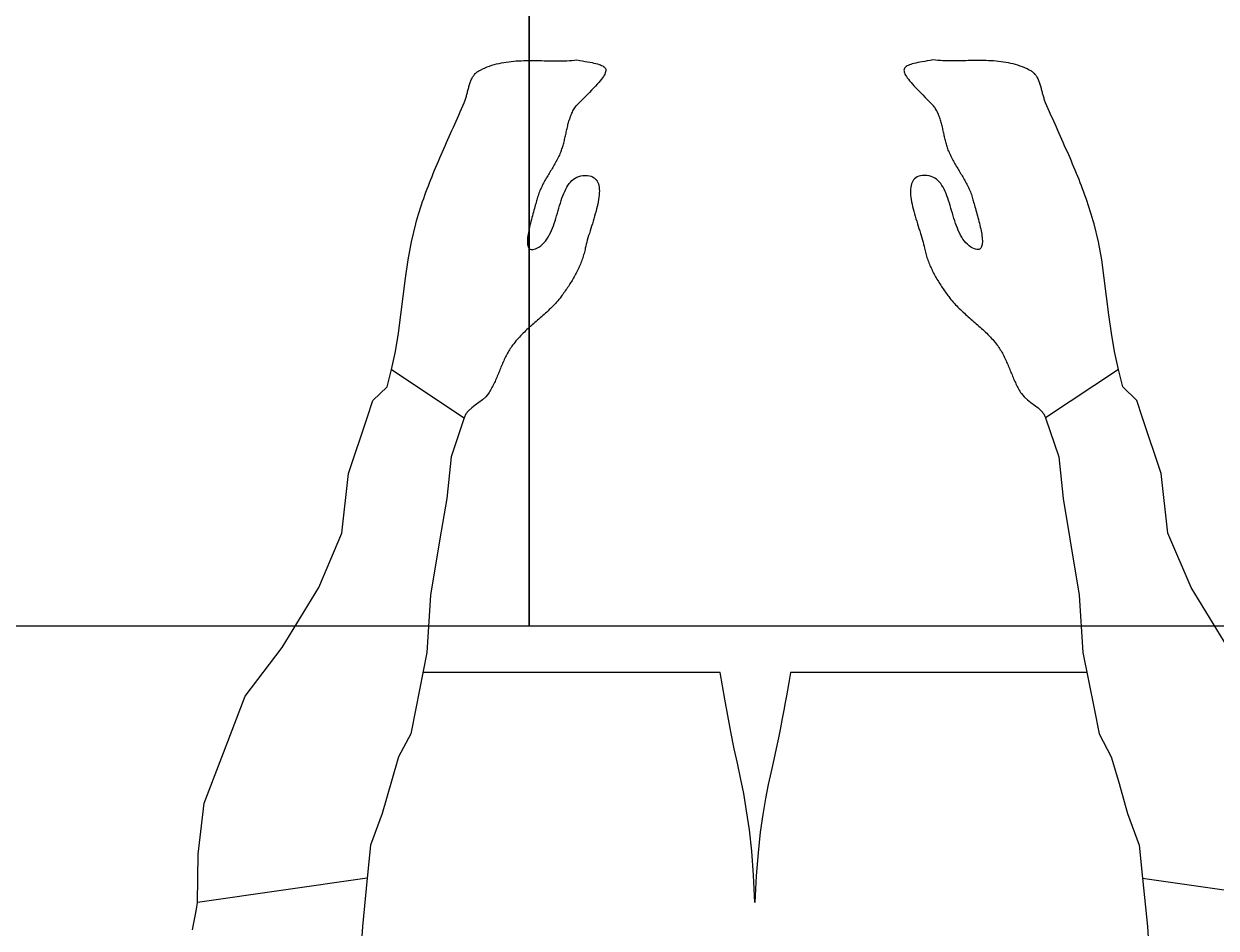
# Model space of a CAD drawing. Header units: millimetres. Extents: x -155 to 94595, y -3153 to 63413.
# Drawn here: x 92347 to 92861, y 43897 to 44287 of the extents above; entities that cross this region are included whole.
import ezdxf

# ---------------------------------------------------------------- set-up
doc = ezdxf.new("R2010")
doc.units = ezdxf.units.MM
doc.linetypes.add('TRATTEGGIATA2', pattern=[0.375, 0.25, -0.125])
doc.layers.add('5', color=1, linetype='TRATTEGGIATA2')
doc.layers.add('int', color=185, linetype='Continuous')

msp = doc.modelspace()

# ---------------------------------------------------------------- linework, layer by layer
at = {"layer": '5'}
for points in [[(92564.86, 44026.989), (91964.86, 44026.989), (91964.86, 44926.989), (92564.86, 44926.989)], [(93164.86, 44026.989), (92564.86, 44026.989), (92564.86, 44926.989), (93164.86, 44926.989)]]:
    msp.add_lwpolyline(points, close=True, dxfattribs=at)
at = {"layer": 'int'}
for p, q in [((92545.789, 44267.741), (92546.775, 44268.151)), ((92546.775, 44268.151), (92547.77, 44268.524)), ((92547.77, 44268.524), (92548.775, 44268.864)), ((92548.775, 44268.864), (92549.788, 44269.17)), ((92549.788, 44269.17), (92550.81, 44269.446)), ((92550.81, 44269.446), (92551.84, 44269.692)), ((92551.84, 44269.692), (92552.877, 44269.91)), ((92552.877, 44269.91), (92553.921, 44270.102)), ((92553.921, 44270.102), (92554.972, 44270.269)), ((92554.972, 44270.269), (92556.03, 44270.413)), ((92556.03, 44270.413), (92557.093, 44270.535)), ((92557.093, 44270.535), (92558.162, 44270.636)), ((92558.162, 44270.636), (92559.235, 44270.719)), ((92559.235, 44270.719), (92560.314, 44270.785)), ((92560.314, 44270.785), (92561.396, 44270.835)), ((92561.396, 44270.835), (92562.482, 44270.872)), ((92562.482, 44270.872), (92563.572, 44270.896)), ((92563.572, 44270.896), (92564.665, 44270.909)), ((92564.665, 44270.909), (92565.76, 44270.913)), ((92565.76, 44270.913), (92566.857, 44270.909)), ((92566.857, 44270.909), (92567.956, 44270.898)), ((92567.956, 44270.898), (92569.056, 44270.883)), ((92569.056, 44270.883), (92570.157, 44270.865)), ((92570.157, 44270.865), (92571.258, 44270.846)), ((92571.258, 44270.846), (92572.359, 44270.826)), ((92572.359, 44270.826), (92573.46, 44270.808)), ((92573.46, 44270.808), (92574.56, 44270.793)), ((92574.56, 44270.793), (92575.659, 44270.783)), ((92575.659, 44270.783), (92576.756, 44270.779)), ((92576.756, 44270.779), (92577.851, 44270.783)), ((92577.851, 44270.783), (92578.944, 44270.796)), ((92578.944, 44270.796), (92580.033, 44270.82)), ((92580.033, 44270.82), (92581.12, 44270.856)), ((92581.12, 44270.856), (92582.202, 44270.906)), ((92582.202, 44270.906), (92583.281, 44270.972)), ((92583.281, 44270.972), (92584.354, 44271.055)), ((92584.354, 44271.055), (92585.423, 44271.157)), ((92585.423, 44271.157), (92586.674, 44270.948)), ((92586.674, 44270.948), (92587.858, 44270.748)), ((92587.858, 44270.748), (92588.977, 44270.556)), ((92588.977, 44270.556), (92590.03, 44270.368)), ((92590.03, 44270.368), (92591.017, 44270.183)), ((92591.017, 44270.183), (92591.938, 44269.999)), ((92591.938, 44269.999), (92592.793, 44269.814)), ((92592.793, 44269.814), (92593.582, 44269.626)), ((92593.582, 44269.626), (92594.305, 44269.433)), ((92594.305, 44269.433), (92594.962, 44269.233)), ((92594.962, 44269.233), (92595.553, 44269.025)), ((92595.553, 44269.025), (92596.077, 44268.805)), ((92596.077, 44268.805), (92596.536, 44268.572)), ((92596.536, 44268.572), (92596.928, 44268.323)), ((92596.928, 44268.323), (92597.254, 44268.058)), ((92597.254, 44268.058), (92597.514, 44267.774)), ((92727.142, 44268.058), (92726.882, 44267.774)), ((92727.468, 44268.323), (92727.142, 44268.058)), ((92727.86, 44268.572), (92727.468, 44268.323)), ((92728.319, 44268.805), (92727.86, 44268.572)), ((92728.843, 44269.025), (92728.319, 44268.805)), ((92729.434, 44269.233), (92728.843, 44269.025)), ((92730.091, 44269.433), (92729.434, 44269.233)), ((92730.814, 44269.626), (92730.091, 44269.433)), ((92731.603, 44269.814), (92730.814, 44269.626)), ((92732.458, 44269.999), (92731.603, 44269.814)), ((92733.379, 44270.183), (92732.458, 44269.999)), ((92734.366, 44270.368), (92733.379, 44270.183)), ((92735.419, 44270.556), (92734.366, 44270.368)), ((92736.538, 44270.748), (92735.419, 44270.556)), ((92737.723, 44270.948), (92736.538, 44270.748)), ((92738.973, 44271.157), (92737.723, 44270.948)), ((92740.042, 44271.055), (92738.973, 44271.157)), ((92741.116, 44270.972), (92740.042, 44271.055)), ((92742.194, 44270.906), (92741.116, 44270.972)), ((92743.276, 44270.856), (92742.194, 44270.906)), ((92744.363, 44270.82), (92743.276, 44270.856)), ((92745.452, 44270.796), (92744.363, 44270.82)), ((92746.545, 44270.783), (92745.452, 44270.796)), ((92747.64, 44270.779), (92746.545, 44270.783)), ((92748.737, 44270.783), (92747.64, 44270.779)), ((92749.836, 44270.793), (92748.737, 44270.783)), ((92750.936, 44270.808), (92749.836, 44270.793)), ((92752.037, 44270.826), (92750.936, 44270.808)), ((92753.138, 44270.846), (92752.037, 44270.826)), ((92754.24, 44270.865), (92753.138, 44270.846)), ((92755.34, 44270.883), (92754.24, 44270.865)), ((92756.441, 44270.898), (92755.34, 44270.883)), ((92757.539, 44270.909), (92756.441, 44270.898)), ((92758.637, 44270.913), (92757.539, 44270.909)), ((92759.732, 44270.909), (92758.637, 44270.913)), ((92760.824, 44270.896), (92759.732, 44270.909)), ((92761.914, 44270.872), (92760.824, 44270.896)), ((92763, 44270.835), (92761.914, 44270.872)), ((92764.083, 44270.785), (92763, 44270.835)), ((92765.161, 44270.719), (92764.083, 44270.785)), ((92766.234, 44270.636), (92765.161, 44270.719)), ((92767.303, 44270.535), (92766.234, 44270.636)), ((92768.366, 44270.413), (92767.303, 44270.535)), ((92769.424, 44270.269), (92768.366, 44270.413)), ((92770.475, 44270.102), (92769.424, 44270.269)), ((92771.519, 44269.91), (92770.475, 44270.102)), ((92772.556, 44269.692), (92771.519, 44269.91)), ((92773.586, 44269.446), (92772.556, 44269.692)), ((92774.608, 44269.17), (92773.586, 44269.446)), ((92775.621, 44268.864), (92774.608, 44269.17)), ((92776.626, 44268.524), (92775.621, 44268.864)), ((92777.621, 44268.151), (92776.626, 44268.524)), ((92778.607, 44267.741), (92777.621, 44268.151)), ((92539.86, 44262.583), (92540.032, 44262.956)), ((92540.032, 44262.956), (92540.215, 44263.32)), ((92540.215, 44263.32), (92540.409, 44263.673)), ((92540.409, 44263.673), (92540.614, 44264.015)), ((92540.614, 44264.015), (92540.831, 44264.344)), ((92540.831, 44264.344), (92541.062, 44264.661)), ((92541.062, 44264.661), (92541.306, 44264.964)), ((92541.306, 44264.964), (92541.565, 44265.253)), ((92541.565, 44265.253), (92541.839, 44265.527)), ((92541.839, 44265.527), (92542.13, 44265.785)), ((92542.13, 44265.785), (92542.437, 44266.026)), ((92542.437, 44266.026), (92542.761, 44266.25)), ((92542.761, 44266.25), (92543.104, 44266.456)), ((92543.104, 44266.456), (92543.467, 44266.642)), ((92543.467, 44266.642), (92543.848, 44266.809)), ((92543.848, 44266.809), (92544.814, 44267.295)), ((92544.814, 44267.295), (92545.789, 44267.741)), ((92595.988, 44262.823), (92595.45, 44262.155)), ((92596.459, 44263.448), (92595.988, 44262.823)), ((92596.864, 44264.032), (92596.459, 44263.448)), ((92597.202, 44264.577), (92596.864, 44264.032)), ((92597.474, 44265.086), (92597.202, 44264.577)), ((92597.679, 44265.559), (92597.474, 44265.086)), ((92597.514, 44267.774), (92597.707, 44267.469)), ((92597.817, 44265.999), (92597.679, 44265.559)), ((92597.707, 44267.469), (92597.834, 44267.141)), ((92597.889, 44266.408), (92597.817, 44265.999)), ((92597.834, 44267.141), (92597.895, 44266.788)), ((92597.895, 44266.788), (92597.889, 44266.408)), ((92726.562, 44267.141), (92726.501, 44266.788)), ((92726.501, 44266.788), (92726.507, 44266.408)), ((92726.507, 44266.408), (92726.579, 44265.999)), ((92726.689, 44267.469), (92726.562, 44267.141)), ((92726.579, 44265.999), (92726.718, 44265.559)), ((92726.882, 44267.774), (92726.689, 44267.469)), ((92726.718, 44265.559), (92726.923, 44265.086)), ((92726.923, 44265.086), (92727.194, 44264.577)), ((92727.194, 44264.577), (92727.532, 44264.032)), ((92727.532, 44264.032), (92727.937, 44263.448)), ((92727.937, 44263.448), (92728.408, 44262.823)), ((92728.408, 44262.823), (92728.946, 44262.155)), ((92779.583, 44267.295), (92778.607, 44267.741)), ((92780.548, 44266.809), (92779.583, 44267.295)), ((92780.93, 44266.642), (92780.548, 44266.809)), ((92781.292, 44266.456), (92780.93, 44266.642)), ((92781.635, 44266.25), (92781.292, 44266.456)), ((92781.959, 44266.026), (92781.635, 44266.25)), ((92782.266, 44265.785), (92781.959, 44266.026)), ((92782.557, 44265.527), (92782.266, 44265.785)), ((92782.831, 44265.253), (92782.557, 44265.527)), ((92783.09, 44264.964), (92782.831, 44265.253)), ((92783.334, 44264.661), (92783.09, 44264.964)), ((92783.565, 44264.344), (92783.334, 44264.661)), ((92783.782, 44264.015), (92783.565, 44264.344)), ((92783.988, 44263.673), (92783.782, 44264.015)), ((92784.181, 44263.32), (92783.988, 44263.673)), ((92784.364, 44262.956), (92784.181, 44263.32)), ((92784.537, 44262.583), (92784.364, 44262.956)), ((92538.192, 44257.194), (92538.301, 44257.624)), ((92538.301, 44257.624), (92538.412, 44258.054)), ((92538.412, 44258.054), (92538.523, 44258.484)), ((92538.523, 44258.484), (92538.636, 44258.912)), ((92538.636, 44258.912), (92538.751, 44259.339)), ((92538.751, 44259.339), (92538.87, 44259.762)), ((92538.87, 44259.762), (92538.993, 44260.182)), ((92538.993, 44260.182), (92539.121, 44260.598)), ((92539.121, 44260.598), (92539.255, 44261.008)), ((92539.255, 44261.008), (92539.395, 44261.413)), ((92539.395, 44261.413), (92539.541, 44261.81)), ((92539.541, 44261.81), (92539.696, 44262.201)), ((92539.696, 44262.201), (92539.86, 44262.583)), ((92591.76, 44258.099), (92590.822, 44257.131)), ((92592.632, 44259.012), (92591.76, 44258.099)), ((92593.436, 44259.872), (92592.632, 44259.012)), ((92594.174, 44260.681), (92593.436, 44259.872)), ((92594.846, 44261.442), (92594.174, 44260.681)), ((92595.45, 44262.155), (92594.846, 44261.442)), ((92728.946, 44262.155), (92729.551, 44261.442)), ((92729.551, 44261.442), (92730.222, 44260.681)), ((92730.222, 44260.681), (92730.96, 44259.872)), ((92730.96, 44259.872), (92731.765, 44259.012)), ((92731.765, 44259.012), (92732.636, 44258.099)), ((92732.636, 44258.099), (92733.574, 44257.131)), ((92784.7, 44262.201), (92784.537, 44262.583)), ((92784.855, 44261.81), (92784.7, 44262.201)), ((92785.002, 44261.413), (92784.855, 44261.81)), ((92785.141, 44261.008), (92785.002, 44261.413)), ((92785.275, 44260.598), (92785.141, 44261.008)), ((92785.403, 44260.182), (92785.275, 44260.598)), ((92785.526, 44259.762), (92785.403, 44260.182)), ((92785.645, 44259.339), (92785.526, 44259.762)), ((92785.76, 44258.912), (92785.645, 44259.339)), ((92785.873, 44258.484), (92785.76, 44258.912)), ((92785.985, 44258.054), (92785.873, 44258.484)), ((92786.095, 44257.624), (92785.985, 44258.054)), ((92786.204, 44257.194), (92786.095, 44257.624)), ((92536.224, 44251.376), (92536.794, 44252.701)), ((92536.794, 44252.701), (92536.95, 44253.078)), ((92536.95, 44253.078), (92537.097, 44253.463)), ((92537.097, 44253.463), (92537.237, 44253.856)), ((92537.237, 44253.856), (92537.371, 44254.256)), ((92537.371, 44254.256), (92537.499, 44254.663)), ((92537.499, 44254.663), (92537.622, 44255.075)), ((92537.622, 44255.075), (92537.742, 44255.492)), ((92537.742, 44255.492), (92537.857, 44255.914)), ((92537.857, 44255.914), (92537.97, 44256.338)), ((92537.97, 44256.338), (92538.082, 44256.765)), ((92538.082, 44256.765), (92538.192, 44257.194)), ((92586.4, 44252.668), (92585.127, 44251.395)), ((92587.606, 44253.876), (92586.4, 44252.668)), ((92588.745, 44255.021), (92587.606, 44253.876)), ((92589.817, 44256.106), (92588.745, 44255.021)), ((92590.822, 44257.131), (92589.817, 44256.106)), ((92733.574, 44257.131), (92734.579, 44256.106)), ((92734.579, 44256.106), (92735.651, 44255.021)), ((92735.651, 44255.021), (92736.79, 44253.876)), ((92736.79, 44253.876), (92737.996, 44252.668)), ((92737.996, 44252.668), (92739.269, 44251.395)), ((92786.314, 44256.765), (92786.204, 44257.194)), ((92786.426, 44256.338), (92786.314, 44256.765)), ((92786.539, 44255.914), (92786.426, 44256.338)), ((92786.655, 44255.492), (92786.539, 44255.914)), ((92786.774, 44255.075), (92786.655, 44255.492)), ((92786.897, 44254.663), (92786.774, 44255.075)), ((92787.025, 44254.256), (92786.897, 44254.663)), ((92787.159, 44253.856), (92787.025, 44254.256)), ((92787.299, 44253.463), (92787.159, 44253.856)), ((92787.446, 44253.078), (92787.299, 44253.463)), ((92787.602, 44252.701), (92787.446, 44253.078)), ((92788.172, 44251.376), (92787.602, 44252.701)), ((92533.904, 44246.083), (92534.489, 44247.405)), ((92534.489, 44247.405), (92535.07, 44248.728)), ((92535.07, 44248.728), (92535.649, 44250.051)), ((92535.649, 44250.051), (92536.224, 44251.376)), ((92582.852, 44247.256), (92583.052, 44247.741)), ((92583.052, 44247.741), (92583.264, 44248.221)), ((92583.264, 44248.221), (92583.488, 44248.695)), ((92583.488, 44248.695), (92583.725, 44249.162)), ((92583.725, 44249.162), (92583.975, 44249.623)), ((92583.975, 44249.623), (92584.24, 44250.077)), ((92584.24, 44250.077), (92584.52, 44250.524)), ((92584.52, 44250.524), (92584.815, 44250.964)), ((92584.815, 44250.964), (92585.127, 44251.395)), ((92739.581, 44250.964), (92739.269, 44251.395)), ((92739.877, 44250.524), (92739.581, 44250.964)), ((92740.156, 44250.077), (92739.877, 44250.524)), ((92740.421, 44249.623), (92740.156, 44250.077)), ((92740.672, 44249.162), (92740.421, 44249.623)), ((92740.908, 44248.695), (92740.672, 44249.162)), ((92741.132, 44248.221), (92740.908, 44248.695)), ((92741.344, 44247.741), (92741.132, 44248.221)), ((92741.544, 44247.256), (92741.344, 44247.741)), ((92788.747, 44250.051), (92788.172, 44251.376)), ((92789.326, 44248.728), (92788.747, 44250.051)), ((92789.907, 44247.405), (92789.326, 44248.728)), ((92790.492, 44246.083), (92789.907, 44247.405)), ((92531.549, 44240.801), (92532.139, 44242.121)), ((92532.139, 44242.121), (92532.729, 44243.441)), ((92532.729, 44243.441), (92533.318, 44244.762)), ((92533.318, 44244.762), (92533.904, 44246.083)), ((92581.198, 44241.65), (92581.319, 44242.174)), ((92581.319, 44242.174), (92581.445, 44242.696)), ((92581.445, 44242.696), (92581.575, 44243.216)), ((92581.575, 44243.216), (92581.709, 44243.733)), ((92581.709, 44243.733), (92581.85, 44244.248)), ((92581.85, 44244.248), (92581.996, 44244.759)), ((92581.996, 44244.759), (92582.15, 44245.267)), ((92582.15, 44245.267), (92582.312, 44245.771)), ((92582.312, 44245.771), (92582.482, 44246.271)), ((92582.482, 44246.271), (92582.662, 44246.766)), ((92582.662, 44246.766), (92582.852, 44247.256)), ((92741.734, 44246.766), (92741.544, 44247.256)), ((92741.914, 44246.271), (92741.734, 44246.766)), ((92742.084, 44245.771), (92741.914, 44246.271)), ((92742.246, 44245.267), (92742.084, 44245.771)), ((92742.4, 44244.759), (92742.246, 44245.267)), ((92742.546, 44244.248), (92742.4, 44244.759)), ((92742.687, 44243.733), (92742.546, 44244.248)), ((92742.822, 44243.216), (92742.687, 44243.733)), ((92742.951, 44242.696), (92742.822, 44243.216)), ((92743.077, 44242.174), (92742.951, 44242.696)), ((92743.199, 44241.65), (92743.077, 44242.174)), ((92791.079, 44244.762), (92790.492, 44246.083)), ((92791.667, 44243.441), (92791.079, 44244.762)), ((92792.257, 44242.121), (92791.667, 44243.441)), ((92792.847, 44240.801), (92792.257, 44242.121)), ((92529.778, 44236.839), (92530.368, 44238.16)), ((92530.368, 44238.16), (92530.958, 44239.48)), ((92530.958, 44239.48), (92531.549, 44240.801)), ((92580.14, 44236.91), (92580.263, 44237.435)), ((92580.263, 44237.435), (92580.383, 44237.961)), ((92580.383, 44237.961), (92580.5, 44238.488)), ((92580.5, 44238.488), (92580.616, 44239.016)), ((92580.616, 44239.016), (92580.731, 44239.544)), ((92580.731, 44239.544), (92580.846, 44240.071)), ((92580.846, 44240.071), (92580.961, 44240.599)), ((92580.961, 44240.599), (92581.078, 44241.125)), ((92581.078, 44241.125), (92581.198, 44241.65)), ((92743.318, 44241.125), (92743.199, 44241.65)), ((92743.435, 44240.599), (92743.318, 44241.125)), ((92743.55, 44240.071), (92743.435, 44240.599)), ((92743.665, 44239.544), (92743.55, 44240.071)), ((92743.78, 44239.016), (92743.665, 44239.544)), ((92743.896, 44238.488), (92743.78, 44239.016)), ((92744.014, 44237.961), (92743.896, 44238.488)), ((92744.133, 44237.435), (92744.014, 44237.961)), ((92744.256, 44236.91), (92744.133, 44237.435)), ((92793.438, 44239.48), (92792.847, 44240.801)), ((92794.028, 44238.16), (92793.438, 44239.48)), ((92794.618, 44236.839), (92794.028, 44238.16)), ((92527.436, 44231.548), (92528.018, 44232.872)), ((92528.018, 44232.872), (92528.603, 44234.195)), ((92528.603, 44234.195), (92529.189, 44235.517)), ((92529.189, 44235.517), (92529.778, 44236.839)), ((92578.596, 44231.801), (92578.787, 44232.295)), ((92578.787, 44232.295), (92578.968, 44232.794)), ((92578.968, 44232.794), (92579.14, 44233.297)), ((92579.14, 44233.297), (92579.304, 44233.804)), ((92579.304, 44233.804), (92579.459, 44234.315)), ((92579.459, 44234.315), (92579.607, 44234.828)), ((92579.607, 44234.828), (92579.748, 44235.345)), ((92579.748, 44235.345), (92579.884, 44235.865)), ((92579.884, 44235.865), (92580.014, 44236.386)), ((92580.014, 44236.386), (92580.14, 44236.91)), ((92744.382, 44236.386), (92744.256, 44236.91)), ((92744.512, 44235.865), (92744.382, 44236.386)), ((92744.648, 44235.345), (92744.512, 44235.865)), ((92744.789, 44234.828), (92744.648, 44235.345)), ((92744.937, 44234.315), (92744.789, 44234.828)), ((92745.093, 44233.804), (92744.937, 44234.315)), ((92745.256, 44233.297), (92745.093, 44233.804)), ((92745.428, 44232.794), (92745.256, 44233.297)), ((92745.609, 44232.295), (92745.428, 44232.794)), ((92745.8, 44231.801), (92745.609, 44232.295)), ((92795.207, 44235.517), (92794.618, 44236.839)), ((92795.794, 44234.195), (92795.207, 44235.517)), ((92796.378, 44232.872), (92795.794, 44234.195)), ((92796.961, 44231.548), (92796.378, 44232.872)), ((92525.143, 44226.238), (92525.71, 44227.568)), ((92525.71, 44227.568), (92526.281, 44228.896)), ((92526.281, 44228.896), (92526.857, 44230.223)), ((92526.857, 44230.223), (92527.436, 44231.548)), ((92576.23, 44226.943), (92575.934, 44226.418)), ((92576.522, 44227.471), (92576.23, 44226.943)), ((92576.808, 44228.001), (92576.522, 44227.471)), ((92577.087, 44228.533), (92576.808, 44228.001)), ((92577.36, 44229.069), (92577.087, 44228.533)), ((92577.625, 44229.608), (92577.36, 44229.069)), ((92577.882, 44230.15), (92577.625, 44229.608)), ((92578.129, 44230.696), (92577.882, 44230.15)), ((92578.368, 44231.246), (92578.129, 44230.696)), ((92578.596, 44231.801), (92578.368, 44231.246)), ((92745.8, 44231.801), (92746.028, 44231.246)), ((92746.028, 44231.246), (92746.267, 44230.696)), ((92746.267, 44230.696), (92746.515, 44230.15)), ((92746.515, 44230.15), (92746.771, 44229.608)), ((92746.771, 44229.608), (92747.036, 44229.069)), ((92747.036, 44229.069), (92747.309, 44228.533)), ((92747.309, 44228.533), (92747.588, 44228.001)), ((92747.588, 44228.001), (92747.874, 44227.471)), ((92747.874, 44227.471), (92748.166, 44226.943)), ((92748.166, 44226.943), (92748.462, 44226.418)), ((92797.54, 44230.223), (92796.961, 44231.548)), ((92798.115, 44228.896), (92797.54, 44230.223)), ((92798.686, 44227.568), (92798.115, 44228.896)), ((92799.253, 44226.238), (92798.686, 44227.568)), ((92522.932, 44220.9), (92523.475, 44222.238)), ((92523.475, 44222.238), (92524.025, 44223.574)), ((92524.025, 44223.574), (92524.582, 44224.907)), ((92524.582, 44224.907), (92525.143, 44226.238)), ((92573.151, 44221.741), (92572.842, 44221.222)), ((92573.463, 44222.259), (92573.151, 44221.741)), ((92573.775, 44222.777), (92573.463, 44222.259)), ((92574.088, 44223.295), (92573.775, 44222.777)), ((92574.4, 44223.814), (92574.088, 44223.295)), ((92574.712, 44224.332), (92574.4, 44223.814)), ((92575.021, 44224.852), (92574.712, 44224.332)), ((92575.329, 44225.372), (92575.021, 44224.852)), ((92575.633, 44225.894), (92575.329, 44225.372)), ((92575.934, 44226.418), (92575.633, 44225.894)), ((92748.462, 44226.418), (92748.763, 44225.894)), ((92748.763, 44225.894), (92749.067, 44225.372)), ((92749.067, 44225.372), (92749.375, 44224.852)), ((92749.375, 44224.852), (92749.684, 44224.332)), ((92749.684, 44224.332), (92749.996, 44223.814)), ((92749.996, 44223.814), (92750.308, 44223.295)), ((92750.308, 44223.295), (92750.621, 44222.777)), ((92750.621, 44222.777), (92750.933, 44222.259)), ((92750.933, 44222.259), (92751.245, 44221.741)), ((92751.245, 44221.741), (92751.554, 44221.222)), ((92799.815, 44224.907), (92799.253, 44226.238)), ((92800.371, 44223.574), (92799.815, 44224.907)), ((92800.921, 44222.238), (92800.371, 44223.574)), ((92801.464, 44220.9), (92800.921, 44222.238)), ((92520.833, 44215.523), (92521.345, 44216.871)), ((92521.345, 44216.871), (92521.866, 44218.217)), ((92521.866, 44218.217), (92522.395, 44219.56)), ((92522.395, 44219.56), (92522.932, 44220.9)), ((92570.236, 44216.483), (92569.979, 44215.944)), ((92570.502, 44217.019), (92570.236, 44216.483)), ((92570.775, 44217.552), (92570.502, 44217.019)), ((92571.054, 44218.083), (92570.775, 44217.552)), ((92571.341, 44218.61), (92571.054, 44218.083)), ((92571.632, 44219.136), (92571.341, 44218.61)), ((92571.929, 44219.66), (92571.632, 44219.136)), ((92572.23, 44220.182), (92571.929, 44219.66)), ((92572.534, 44220.703), (92572.23, 44220.182)), ((92572.842, 44221.222), (92572.534, 44220.703)), ((92581.047, 44216.259), (92581.543, 44217.066)), ((92581.543, 44217.066), (92582.075, 44217.818)), ((92582.075, 44217.818), (92582.646, 44218.51)), ((92582.646, 44218.51), (92583.26, 44219.138)), ((92583.26, 44219.138), (92583.921, 44219.698)), ((92583.921, 44219.698), (92584.631, 44220.183)), ((92584.631, 44220.183), (92585.395, 44220.591)), ((92585.395, 44220.591), (92586.215, 44220.917)), ((92586.215, 44220.917), (92587.094, 44221.154)), ((92587.094, 44221.154), (92588.037, 44221.301)), ((92588.037, 44221.301), (92589.046, 44221.35)), ((92589.046, 44221.35), (92589.966, 44221.309)), ((92589.966, 44221.309), (92590.798, 44221.188)), ((92590.798, 44221.188), (92591.545, 44220.991)), ((92591.545, 44220.991), (92592.212, 44220.72)), ((92592.212, 44220.72), (92592.8, 44220.379)), ((92592.8, 44220.379), (92593.313, 44219.97)), ((92593.313, 44219.97), (92593.755, 44219.498)), ((92593.755, 44219.498), (92594.128, 44218.966)), ((92594.128, 44218.966), (92594.436, 44218.376)), ((92594.436, 44218.376), (92594.681, 44217.732)), ((92594.681, 44217.732), (92594.868, 44217.037)), ((92594.868, 44217.037), (92594.998, 44216.294)), ((92729.528, 44217.037), (92729.398, 44216.294)), ((92729.715, 44217.732), (92729.528, 44217.037)), ((92729.96, 44218.376), (92729.715, 44217.732)), ((92730.268, 44218.966), (92729.96, 44218.376)), ((92730.641, 44219.498), (92730.268, 44218.966)), ((92731.083, 44219.97), (92730.641, 44219.498)), ((92731.596, 44220.379), (92731.083, 44219.97)), ((92732.184, 44220.72), (92731.596, 44220.379)), ((92732.851, 44220.991), (92732.184, 44220.72)), ((92733.598, 44221.188), (92732.851, 44220.991)), ((92734.43, 44221.309), (92733.598, 44221.188)), ((92735.35, 44221.35), (92734.43, 44221.309)), ((92736.359, 44221.301), (92735.35, 44221.35)), ((92737.302, 44221.154), (92736.359, 44221.301)), ((92738.182, 44220.917), (92737.302, 44221.154)), ((92739.001, 44220.591), (92738.182, 44220.917)), ((92739.765, 44220.183), (92739.001, 44220.591)), ((92740.475, 44219.698), (92739.765, 44220.183)), ((92741.136, 44219.138), (92740.475, 44219.698)), ((92741.75, 44218.51), (92741.136, 44219.138)), ((92742.322, 44217.818), (92741.75, 44218.51)), ((92742.854, 44217.066), (92742.322, 44217.818)), ((92743.349, 44216.259), (92742.854, 44217.066)), ((92751.554, 44221.222), (92751.862, 44220.703)), ((92751.862, 44220.703), (92752.166, 44220.182)), ((92752.166, 44220.182), (92752.467, 44219.66)), ((92752.467, 44219.66), (92752.764, 44219.136)), ((92752.764, 44219.136), (92753.056, 44218.61)), ((92753.056, 44218.61), (92753.342, 44218.083)), ((92753.342, 44218.083), (92753.621, 44217.552)), ((92753.621, 44217.552), (92753.894, 44217.019)), ((92753.894, 44217.019), (92754.16, 44216.483)), ((92754.16, 44216.483), (92754.417, 44215.944)), ((92802.001, 44219.56), (92801.464, 44220.9)), ((92802.53, 44218.217), (92802.001, 44219.56)), ((92803.051, 44216.871), (92802.53, 44218.217)), ((92803.563, 44215.523), (92803.051, 44216.871)), ((92518.877, 44210.096), (92519.351, 44211.458)), ((92519.351, 44211.458), (92519.835, 44212.816)), ((92519.835, 44212.816), (92520.329, 44214.171)), ((92520.329, 44214.171), (92520.833, 44215.523)), ((92568.299, 44211.481), (92568.145, 44210.9)), ((92568.466, 44212.056), (92568.299, 44211.481)), ((92568.647, 44212.625), (92568.466, 44212.056)), ((92568.841, 44213.19), (92568.647, 44212.625)), ((92569.047, 44213.749), (92568.841, 44213.19)), ((92569.264, 44214.304), (92569.047, 44213.749)), ((92569.493, 44214.855), (92569.264, 44214.304)), ((92569.731, 44215.401), (92569.493, 44214.855)), ((92569.979, 44215.944), (92569.731, 44215.401)), ((92578.642, 44210.52), (92578.992, 44211.56)), ((92578.992, 44211.56), (92579.358, 44212.573)), ((92579.358, 44212.573), (92579.743, 44213.554)), ((92579.743, 44213.554), (92580.15, 44214.499)), ((92580.15, 44214.499), (92580.584, 44215.402)), ((92580.584, 44215.402), (92581.047, 44216.259)), ((92594.925, 44211.979), (92594.788, 44211.018)), ((92595.026, 44212.911), (92594.925, 44211.979)), ((92594.998, 44216.294), (92595.076, 44215.507)), ((92595.087, 44213.812), (92595.026, 44212.911)), ((92595.076, 44215.507), (92595.105, 44214.679)), ((92595.105, 44214.679), (92595.087, 44213.812)), ((92729.32, 44215.507), (92729.291, 44214.679)), ((92729.291, 44214.679), (92729.309, 44213.812)), ((92729.309, 44213.812), (92729.37, 44212.911)), ((92729.398, 44216.294), (92729.32, 44215.507)), ((92729.37, 44212.911), (92729.471, 44211.979)), ((92729.471, 44211.979), (92729.608, 44211.018)), ((92743.812, 44215.402), (92743.349, 44216.259)), ((92744.246, 44214.499), (92743.812, 44215.402)), ((92744.654, 44213.554), (92744.246, 44214.499)), ((92745.038, 44212.573), (92744.654, 44213.554)), ((92745.404, 44211.56), (92745.038, 44212.573)), ((92745.754, 44210.52), (92745.404, 44211.56)), ((92754.417, 44215.944), (92754.665, 44215.401)), ((92754.665, 44215.401), (92754.904, 44214.855)), ((92754.904, 44214.855), (92755.132, 44214.304)), ((92755.132, 44214.304), (92755.349, 44213.749)), ((92755.349, 44213.749), (92755.555, 44213.19)), ((92755.555, 44213.19), (92755.749, 44212.625)), ((92755.749, 44212.625), (92755.93, 44212.056)), ((92755.93, 44212.056), (92756.098, 44211.481)), ((92756.098, 44211.481), (92756.251, 44210.9)), ((92804.067, 44214.171), (92803.563, 44215.523)), ((92804.561, 44212.816), (92804.067, 44214.171)), ((92805.045, 44211.458), (92804.561, 44212.816)), ((92805.519, 44210.096), (92805.045, 44211.458)), ((92517.524, 44205.987), (92517.963, 44207.361)), ((92517.963, 44207.361), (92518.415, 44208.73)), ((92518.415, 44208.73), (92518.877, 44210.096)), ((92566.879, 44206.334), (92566.661, 44205.569)), ((92567.091, 44207.077), (92566.879, 44206.334)), ((92567.296, 44207.795), (92567.091, 44207.077)), ((92567.492, 44208.486), (92567.296, 44207.795)), ((92567.677, 44209.145), (92567.492, 44208.486)), ((92567.849, 44209.77), (92567.677, 44209.145)), ((92568.006, 44210.356), (92567.849, 44209.77)), ((92568.145, 44210.9), (92568.006, 44210.356)), ((92577.014, 44205.067), (92577.335, 44206.175)), ((92577.335, 44206.175), (92577.655, 44207.28)), ((92577.655, 44207.28), (92577.977, 44208.375)), ((92577.977, 44208.375), (92578.305, 44209.456)), ((92578.305, 44209.456), (92578.642, 44210.52)), ((92593.934, 44206.955), (92593.66, 44205.901)), ((92594.187, 44207.997), (92593.934, 44206.955)), ((92594.415, 44209.024), (92594.187, 44207.997)), ((92594.617, 44210.032), (92594.415, 44209.024)), ((92594.788, 44211.018), (92594.617, 44210.032)), ((92729.608, 44211.018), (92729.779, 44210.032)), ((92729.779, 44210.032), (92729.981, 44209.024)), ((92729.981, 44209.024), (92730.209, 44207.997)), ((92730.209, 44207.997), (92730.462, 44206.955)), ((92730.462, 44206.955), (92730.736, 44205.901)), ((92746.091, 44209.456), (92745.754, 44210.52)), ((92746.419, 44208.375), (92746.091, 44209.456)), ((92746.741, 44207.28), (92746.419, 44208.375)), ((92747.061, 44206.175), (92746.741, 44207.28)), ((92747.382, 44205.067), (92747.061, 44206.175)), ((92756.251, 44210.9), (92756.391, 44210.356)), ((92756.391, 44210.356), (92756.547, 44209.77)), ((92756.547, 44209.77), (92756.719, 44209.145)), ((92756.719, 44209.145), (92756.904, 44208.486)), ((92756.904, 44208.486), (92757.1, 44207.795)), ((92757.1, 44207.795), (92757.305, 44207.077)), ((92757.305, 44207.077), (92757.518, 44206.334)), ((92757.518, 44206.334), (92757.735, 44205.569)), ((92805.982, 44208.73), (92805.519, 44210.096)), ((92806.433, 44207.361), (92805.982, 44208.73)), ((92806.873, 44205.987), (92806.433, 44207.361)), ((92515.894, 44200.45), (92516.281, 44201.841)), ((92516.281, 44201.841), (92516.682, 44203.228)), ((92516.682, 44203.228), (92517.096, 44204.61)), ((92517.096, 44204.61), (92517.524, 44205.987)), ((92565.566, 44201.55), (92565.359, 44200.73)), ((92565.779, 44202.369), (92565.566, 44201.55)), ((92565.998, 44203.184), (92565.779, 44202.369)), ((92566.219, 44203.991), (92565.998, 44203.184)), ((92566.44, 44204.787), (92566.219, 44203.991)), ((92566.661, 44205.569), (92566.44, 44204.787)), ((92575.654, 44200.68), (92576.012, 44201.76)), ((92576.012, 44201.76), (92576.356, 44202.855)), ((92576.356, 44202.855), (92576.689, 44203.958)), ((92576.689, 44203.958), (92577.014, 44205.067)), ((92592.421, 44201.626), (92592.091, 44200.559)), ((92592.747, 44202.697), (92592.421, 44201.626)), ((92593.064, 44203.768), (92592.747, 44202.697)), ((92593.369, 44204.837), (92593.064, 44203.768)), ((92593.66, 44205.901), (92593.369, 44204.837)), ((92730.736, 44205.901), (92731.027, 44204.837)), ((92731.027, 44204.837), (92731.333, 44203.768)), ((92731.333, 44203.768), (92731.65, 44202.697)), ((92731.65, 44202.697), (92731.975, 44201.626)), ((92731.975, 44201.626), (92732.305, 44200.559)), ((92747.707, 44203.958), (92747.382, 44205.067)), ((92748.04, 44202.855), (92747.707, 44203.958)), ((92748.384, 44201.76), (92748.04, 44202.855)), ((92748.742, 44200.68), (92748.384, 44201.76)), ((92757.735, 44205.569), (92757.956, 44204.787)), ((92757.956, 44204.787), (92758.177, 44203.991)), ((92758.177, 44203.991), (92758.399, 44203.184)), ((92758.399, 44203.184), (92758.617, 44202.369)), ((92758.617, 44202.369), (92758.83, 44201.55)), ((92758.83, 44201.55), (92759.037, 44200.73)), ((92807.3, 44204.61), (92806.873, 44205.987)), ((92807.714, 44203.228), (92807.3, 44204.61)), ((92808.115, 44201.841), (92807.714, 44203.228)), ((92808.502, 44200.45), (92808.115, 44201.841)), ((92514.054, 44192.725), (92515.894, 44200.45)), ((92564.369, 44195.989), (92564.264, 44195.261)), ((92564.494, 44196.741), (92564.369, 44195.989)), ((92564.638, 44197.513), (92564.494, 44196.741)), ((92564.798, 44198.302), (92564.638, 44197.513)), ((92564.973, 44199.103), (92564.798, 44198.302)), ((92565.161, 44199.914), (92564.973, 44199.103)), ((92565.359, 44200.73), (92565.161, 44199.914)), ((92573.528, 44195.649), (92574.009, 44196.59)), ((92574.009, 44196.59), (92574.459, 44197.569)), ((92574.459, 44197.569), (92574.881, 44198.58)), ((92574.881, 44198.58), (92575.278, 44199.618)), ((92575.278, 44199.618), (92575.654, 44200.68)), ((92590.786, 44196.394), (92590.479, 44195.395)), ((92591.104, 44197.413), (92590.786, 44196.394)), ((92591.429, 44198.449), (92591.104, 44197.413)), ((92591.76, 44199.499), (92591.429, 44198.449)), ((92592.091, 44200.559), (92591.76, 44199.499)), ((92732.305, 44200.559), (92732.636, 44199.499)), ((92732.636, 44199.499), (92732.967, 44198.449)), ((92732.967, 44198.449), (92733.292, 44197.413)), ((92733.292, 44197.413), (92733.61, 44196.394)), ((92733.61, 44196.394), (92733.917, 44195.395)), ((92749.118, 44199.618), (92748.742, 44200.68)), ((92749.516, 44198.58), (92749.118, 44199.618)), ((92749.937, 44197.569), (92749.516, 44198.58)), ((92750.387, 44196.59), (92749.937, 44197.569)), ((92750.869, 44195.649), (92750.387, 44196.59)), ((92759.037, 44200.73), (92759.236, 44199.914)), ((92759.236, 44199.914), (92759.423, 44199.103)), ((92759.423, 44199.103), (92759.598, 44198.302)), ((92759.598, 44198.302), (92759.758, 44197.513)), ((92759.758, 44197.513), (92759.902, 44196.741)), ((92759.902, 44196.741), (92760.027, 44195.989)), ((92760.027, 44195.989), (92760.132, 44195.261)), ((92810.342, 44192.725), (92808.502, 44200.45)), ((92512.63, 44184.913), (92514.054, 44192.725)), ((92564.093, 44193.247), (92564.09, 44192.645)), ((92564.09, 44192.645), (92564.118, 44192.084)), ((92564.124, 44193.886), (92564.093, 44193.247)), ((92564.118, 44192.084), (92564.178, 44191.566)), ((92564.182, 44194.558), (92564.124, 44193.886)), ((92564.178, 44191.566), (92564.273, 44191.095)), ((92564.264, 44195.261), (92564.182, 44194.558)), ((92564.273, 44191.095), (92564.403, 44190.675)), ((92568.999, 44190.48), (92569.794, 44191.034)), ((92569.794, 44191.034), (92570.534, 44191.657)), ((92570.534, 44191.657), (92571.222, 44192.344)), ((92571.222, 44192.344), (92571.862, 44193.092)), ((92571.862, 44193.092), (92572.458, 44193.895)), ((92572.458, 44193.895), (92573.012, 44194.749)), ((92573.012, 44194.749), (92573.528, 44195.649)), ((92589.22, 44190.811), (92589.046, 44189.999)), ((92589.425, 44191.662), (92589.22, 44190.811)), ((92589.656, 44192.549), (92589.425, 44191.662)), ((92589.911, 44193.469), (92589.656, 44192.549)), ((92590.186, 44194.418), (92589.911, 44193.469)), ((92590.479, 44195.395), (92590.186, 44194.418)), ((92733.917, 44195.395), (92734.21, 44194.418)), ((92734.21, 44194.418), (92734.485, 44193.469)), ((92734.485, 44193.469), (92734.74, 44192.549)), ((92734.74, 44192.549), (92734.972, 44191.662)), ((92734.972, 44191.662), (92735.176, 44190.811)), ((92735.176, 44190.811), (92735.35, 44189.999)), ((92751.384, 44194.749), (92750.869, 44195.649)), ((92751.938, 44193.895), (92751.384, 44194.749)), ((92752.534, 44193.092), (92751.938, 44193.895)), ((92753.174, 44192.344), (92752.534, 44193.092)), ((92753.863, 44191.657), (92753.174, 44192.344)), ((92754.603, 44191.034), (92753.863, 44191.657)), ((92755.397, 44190.48), (92754.603, 44191.034)), ((92760.123, 44191.095), (92759.993, 44190.675)), ((92760.218, 44191.566), (92760.123, 44191.095)), ((92760.132, 44195.261), (92760.214, 44194.558)), ((92760.214, 44194.558), (92760.272, 44193.886)), ((92760.278, 44192.084), (92760.218, 44191.566)), ((92760.272, 44193.886), (92760.303, 44193.247)), ((92760.306, 44192.645), (92760.278, 44192.084)), ((92760.303, 44193.247), (92760.306, 44192.645)), ((92811.766, 44184.913), (92810.342, 44192.725)), ((92564.403, 44190.675), (92564.573, 44190.308)), ((92564.573, 44190.308), (92564.782, 44189.999)), ((92564.782, 44189.999), (92565.034, 44189.751)), ((92565.034, 44189.751), (92565.33, 44189.566)), ((92565.33, 44189.566), (92565.672, 44189.45)), ((92565.672, 44189.45), (92566.062, 44189.404)), ((92566.062, 44189.404), (92566.503, 44189.433)), ((92566.503, 44189.433), (92566.995, 44189.539)), ((92566.995, 44189.539), (92567.542, 44189.727)), ((92567.542, 44189.727), (92568.145, 44189.999)), ((92568.145, 44189.999), (92568.999, 44190.48)), ((92587.971, 44185.931), (92587.78, 44185.362)), ((92588.154, 44186.504), (92587.971, 44185.931)), ((92588.327, 44187.08), (92588.154, 44186.504)), ((92588.491, 44187.658), (92588.327, 44187.08)), ((92588.645, 44188.239), (92588.491, 44187.658)), ((92588.789, 44188.823), (92588.645, 44188.239)), ((92588.922, 44189.41), (92588.789, 44188.823)), ((92589.046, 44189.999), (92588.922, 44189.41)), ((92735.35, 44189.999), (92735.474, 44189.41)), ((92735.474, 44189.41), (92735.607, 44188.823)), ((92735.607, 44188.823), (92735.752, 44188.239)), ((92735.752, 44188.239), (92735.905, 44187.658)), ((92735.905, 44187.658), (92736.069, 44187.08)), ((92736.069, 44187.08), (92736.242, 44186.504)), ((92736.242, 44186.504), (92736.425, 44185.931)), ((92736.425, 44185.931), (92736.616, 44185.362)), ((92756.251, 44189.999), (92755.397, 44190.48)), ((92756.854, 44189.727), (92756.251, 44189.999)), ((92757.401, 44189.539), (92756.854, 44189.727)), ((92757.893, 44189.433), (92757.401, 44189.539)), ((92758.334, 44189.404), (92757.893, 44189.433)), ((92758.724, 44189.45), (92758.334, 44189.404)), ((92759.066, 44189.566), (92758.724, 44189.45)), ((92759.362, 44189.751), (92759.066, 44189.566)), ((92759.614, 44189.999), (92759.362, 44189.751)), ((92759.824, 44190.308), (92759.614, 44189.999)), ((92759.993, 44190.675), (92759.824, 44190.308)), ((92511.491, 44177.042), (92512.63, 44184.913)), ((92585.95, 44180.904), (92585.688, 44180.36)), ((92586.206, 44181.452), (92585.95, 44180.904)), ((92586.454, 44182.002), (92586.206, 44181.452)), ((92586.695, 44182.555), (92586.454, 44182.002)), ((92586.928, 44183.11), (92586.695, 44182.555)), ((92587.154, 44183.669), (92586.928, 44183.11)), ((92587.371, 44184.23), (92587.154, 44183.669)), ((92587.58, 44184.795), (92587.371, 44184.23)), ((92587.78, 44185.362), (92587.58, 44184.795)), ((92736.616, 44185.362), (92736.816, 44184.795)), ((92736.816, 44184.795), (92737.025, 44184.23)), ((92737.025, 44184.23), (92737.242, 44183.669)), ((92737.242, 44183.669), (92737.468, 44183.11)), ((92737.468, 44183.11), (92737.701, 44182.555)), ((92737.701, 44182.555), (92737.942, 44182.002)), ((92737.942, 44182.002), (92738.19, 44181.452)), ((92738.19, 44181.452), (92738.446, 44180.904)), ((92738.446, 44180.904), (92738.709, 44180.36)), ((92812.905, 44177.042), (92811.766, 44184.913)), ((92510.504, 44169.139), (92511.491, 44177.042)), ((92583.046, 44175.587), (92582.726, 44175.071)), ((92583.362, 44176.106), (92583.046, 44175.587)), ((92583.672, 44176.628), (92583.362, 44176.106)), ((92583.978, 44177.153), (92583.672, 44176.628)), ((92584.277, 44177.68), (92583.978, 44177.153)), ((92584.572, 44178.21), (92584.277, 44177.68)), ((92584.86, 44178.743), (92584.572, 44178.21)), ((92585.142, 44179.279), (92584.86, 44178.743)), ((92585.418, 44179.818), (92585.142, 44179.279)), ((92585.688, 44180.36), (92585.418, 44179.818)), ((92738.709, 44180.36), (92738.978, 44179.818)), ((92738.978, 44179.818), (92739.254, 44179.279)), ((92739.254, 44179.279), (92739.536, 44178.743)), ((92739.536, 44178.743), (92739.824, 44178.21)), ((92739.824, 44178.21), (92740.119, 44177.68)), ((92740.119, 44177.68), (92740.419, 44177.153)), ((92740.419, 44177.153), (92740.724, 44176.628)), ((92740.724, 44176.628), (92741.034, 44176.106)), ((92741.034, 44176.106), (92741.35, 44175.587)), ((92741.35, 44175.587), (92741.67, 44175.071)), ((92813.892, 44169.139), (92812.905, 44177.042)), ((92579.668, 44170.554), (92579.313, 44170.066)), ((92580.021, 44171.044), (92579.668, 44170.554)), ((92580.371, 44171.538), (92580.021, 44171.044)), ((92580.718, 44172.034), (92580.371, 44171.538)), ((92581.062, 44172.533), (92580.718, 44172.034)), ((92581.402, 44173.035), (92581.062, 44172.533)), ((92581.739, 44173.54), (92581.402, 44173.035)), ((92582.072, 44174.047), (92581.739, 44173.54)), ((92582.401, 44174.558), (92582.072, 44174.047)), ((92582.726, 44175.071), (92582.401, 44174.558)), ((92741.67, 44175.071), (92741.995, 44174.558)), ((92741.995, 44174.558), (92742.324, 44174.047)), ((92742.324, 44174.047), (92742.657, 44173.54)), ((92742.657, 44173.54), (92742.994, 44173.035)), ((92742.994, 44173.035), (92743.334, 44172.533)), ((92743.334, 44172.533), (92743.678, 44172.034)), ((92743.678, 44172.034), (92744.025, 44171.538)), ((92744.025, 44171.538), (92744.375, 44171.044)), ((92744.375, 44171.044), (92744.728, 44170.554)), ((92744.728, 44170.554), (92745.083, 44170.066)), ((92509.538, 44161.231), (92510.504, 44169.139)), ((92575.14, 44165.085), (92574.61, 44164.544)), ((92575.663, 44165.632), (92575.14, 44165.085)), ((92576.177, 44166.188), (92575.663, 44165.632)), ((92576.681, 44166.751), (92576.177, 44166.188)), ((92577.176, 44167.324), (92576.681, 44166.751)), ((92577.661, 44167.905), (92577.176, 44167.324)), ((92578.134, 44168.497), (92577.661, 44167.905)), ((92578.596, 44169.099), (92578.134, 44168.497)), ((92578.955, 44169.581), (92578.596, 44169.099)), ((92579.313, 44170.066), (92578.955, 44169.581)), ((92745.083, 44170.066), (92745.441, 44169.581)), ((92745.441, 44169.581), (92745.8, 44169.099)), ((92745.8, 44169.099), (92746.262, 44168.497)), ((92746.262, 44168.497), (92746.735, 44167.905)), ((92746.735, 44167.905), (92747.22, 44167.324)), ((92747.22, 44167.324), (92747.715, 44166.751)), ((92747.715, 44166.751), (92748.219, 44166.188)), ((92748.219, 44166.188), (92748.733, 44165.632)), ((92748.733, 44165.632), (92749.256, 44165.085)), ((92749.256, 44165.085), (92749.786, 44164.544)), ((92814.858, 44161.231), (92813.892, 44169.139)), ((92508.461, 44153.345), (92509.538, 44161.231)), ((92569.584, 44159.901), (92569.009, 44159.399)), ((92570.157, 44160.403), (92569.584, 44159.901)), ((92570.728, 44160.908), (92570.157, 44160.403)), ((92571.296, 44161.415), (92570.728, 44160.908)), ((92571.861, 44161.926), (92571.296, 44161.415)), ((92572.422, 44162.44), (92571.861, 44161.926)), ((92572.977, 44162.958), (92572.422, 44162.44)), ((92573.528, 44163.481), (92572.977, 44162.958)), ((92574.072, 44164.009), (92573.528, 44163.481)), ((92574.61, 44164.544), (92574.072, 44164.009)), ((92749.786, 44164.544), (92750.324, 44164.009)), ((92750.324, 44164.009), (92750.868, 44163.481)), ((92750.868, 44163.481), (92751.419, 44162.958)), ((92751.419, 44162.958), (92751.974, 44162.44)), ((92751.974, 44162.44), (92752.535, 44161.926)), ((92752.535, 44161.926), (92753.1, 44161.415)), ((92753.1, 44161.415), (92753.668, 44160.908)), ((92753.668, 44160.908), (92754.239, 44160.403)), ((92754.239, 44160.403), (92754.812, 44159.901)), ((92754.812, 44159.901), (92755.387, 44159.399)), ((92815.935, 44153.345), (92814.858, 44161.231)), ((92563.869, 44154.857), (92563.313, 44154.339)), ((92564.43, 44155.371), (92563.869, 44154.857)), ((92564.994, 44155.882), (92564.43, 44155.371)), ((92565.562, 44156.389), (92564.994, 44155.882)), ((92566.133, 44156.894), (92565.562, 44156.389)), ((92566.707, 44157.397), (92566.133, 44156.894)), ((92567.282, 44157.898), (92566.707, 44157.397)), ((92567.857, 44158.398), (92567.282, 44157.898)), ((92568.433, 44158.899), (92567.857, 44158.398)), ((92569.009, 44159.399), (92568.433, 44158.899)), ((92755.387, 44159.399), (92755.963, 44158.899)), ((92755.963, 44158.899), (92756.539, 44158.398)), ((92756.539, 44158.398), (92757.115, 44157.898)), ((92757.115, 44157.898), (92757.689, 44157.397)), ((92757.689, 44157.397), (92758.263, 44156.894)), ((92758.263, 44156.894), (92758.834, 44156.389)), ((92758.834, 44156.389), (92759.402, 44155.882)), ((92759.402, 44155.882), (92759.966, 44155.371)), ((92759.966, 44155.371), (92760.527, 44154.857)), ((92760.527, 44154.857), (92761.083, 44154.339)), ((92507.14, 44145.508), (92508.461, 44153.345)), ((92559.114, 44149.973), (92558.63, 44149.392)), ((92559.609, 44150.546), (92559.114, 44149.973)), ((92560.114, 44151.109), (92559.609, 44150.546)), ((92560.628, 44151.665), (92560.114, 44151.109)), ((92561.15, 44152.213), (92560.628, 44151.665)), ((92561.681, 44152.753), (92561.15, 44152.213)), ((92562.219, 44153.288), (92561.681, 44152.753)), ((92562.763, 44153.816), (92562.219, 44153.288)), ((92563.313, 44154.339), (92562.763, 44153.816)), ((92761.083, 44154.339), (92761.633, 44153.816)), ((92761.633, 44153.816), (92762.178, 44153.288)), ((92762.178, 44153.288), (92762.715, 44152.753)), ((92762.715, 44152.753), (92763.246, 44152.213)), ((92763.246, 44152.213), (92763.768, 44151.665)), ((92763.768, 44151.665), (92764.282, 44151.109)), ((92764.282, 44151.109), (92764.787, 44150.546)), ((92764.787, 44150.546), (92765.282, 44149.973)), ((92765.282, 44149.973), (92765.766, 44149.392)), ((92817.256, 44145.508), (92815.935, 44153.345)), ((92505.444, 44137.748), (92507.14, 44145.508)), ((92555.45, 44144.67), (92555.168, 44144.143)), ((92555.741, 44145.192), (92555.45, 44144.67)), ((92556.04, 44145.708), (92555.741, 44145.192)), ((92556.349, 44146.219), (92556.04, 44145.708)), ((92556.669, 44146.724), (92556.349, 44146.219)), ((92556.999, 44147.222), (92556.669, 44146.724)), ((92557.341, 44147.714), (92556.999, 44147.222)), ((92557.695, 44148.198), (92557.341, 44147.714)), ((92558.157, 44148.8), (92557.695, 44148.198)), ((92558.63, 44149.392), (92558.157, 44148.8)), ((92765.766, 44149.392), (92766.239, 44148.8)), ((92766.239, 44148.8), (92766.701, 44148.198)), ((92766.701, 44148.198), (92767.055, 44147.714)), ((92767.055, 44147.714), (92767.397, 44147.222)), ((92767.397, 44147.222), (92767.728, 44146.724)), ((92767.728, 44146.724), (92768.047, 44146.219)), ((92768.047, 44146.219), (92768.356, 44145.708)), ((92768.356, 44145.708), (92768.656, 44145.192)), ((92768.656, 44145.192), (92768.946, 44144.67)), ((92768.946, 44144.67), (92769.228, 44144.143)), ((92818.953, 44137.748), (92817.256, 44145.508)), ((92553.144, 44139.789), (92552.91, 44139.233)), ((92553.38, 44140.343), (92553.144, 44139.789)), ((92553.62, 44140.895), (92553.38, 44140.343)), ((92553.864, 44141.445), (92553.62, 44140.895)), ((92554.113, 44141.991), (92553.864, 44141.445)), ((92554.367, 44142.535), (92554.113, 44141.991)), ((92554.628, 44143.075), (92554.367, 44142.535)), ((92554.894, 44143.611), (92554.628, 44143.075)), ((92555.168, 44144.143), (92554.894, 44143.611)), ((92769.228, 44144.143), (92769.502, 44143.611)), ((92769.502, 44143.611), (92769.769, 44143.075)), ((92769.769, 44143.075), (92770.029, 44142.535)), ((92770.029, 44142.535), (92770.283, 44141.991)), ((92770.283, 44141.991), (92770.532, 44141.445)), ((92770.532, 44141.445), (92770.776, 44140.895)), ((92770.776, 44140.895), (92771.016, 44140.343)), ((92771.016, 44140.343), (92771.252, 44139.789)), ((92771.252, 44139.789), (92771.486, 44139.233)), ((92503.547, 44130.161), (92505.444, 44137.748)), ((92505.444, 44137.748), (92536.794, 44116.847)), ((92550.836, 44134.212), (92550.597, 44133.659)), ((92551.071, 44134.767), (92550.836, 44134.212)), ((92551.304, 44135.324), (92551.071, 44134.767)), ((92551.535, 44135.882), (92551.304, 44135.324)), ((92551.764, 44136.441), (92551.535, 44135.882)), ((92551.992, 44137), (92551.764, 44136.441)), ((92552.221, 44137.559), (92551.992, 44137)), ((92552.449, 44138.118), (92552.221, 44137.559)), ((92552.679, 44138.676), (92552.449, 44138.118)), ((92552.91, 44139.233), (92552.679, 44138.676)), ((92771.486, 44139.233), (92771.717, 44138.676)), ((92771.717, 44138.676), (92771.947, 44138.118)), ((92771.947, 44138.118), (92772.175, 44137.559)), ((92772.175, 44137.559), (92772.404, 44137)), ((92772.404, 44137), (92772.632, 44136.441)), ((92772.632, 44136.441), (92772.861, 44135.882)), ((92772.861, 44135.882), (92773.092, 44135.324)), ((92773.092, 44135.324), (92773.325, 44134.767)), ((92773.325, 44134.767), (92773.561, 44134.212)), ((92773.561, 44134.212), (92773.799, 44133.659)), ((92818.953, 44137.748), (92787.602, 44116.847)), ((92820.849, 44130.161), (92818.953, 44137.748)), ((92497.461, 44124.249), (92503.547, 44130.161)), ((92548.491, 44129.343), (92548.195, 44128.823)), ((92548.779, 44129.869), (92548.491, 44129.343)), ((92549.059, 44130.399), (92548.779, 44129.869)), ((92549.331, 44130.933), (92549.059, 44130.399)), ((92549.595, 44131.471), (92549.331, 44130.933)), ((92549.854, 44132.014), (92549.595, 44131.471)), ((92550.106, 44132.559), (92549.854, 44132.014)), ((92550.354, 44133.108), (92550.106, 44132.559)), ((92550.597, 44133.659), (92550.354, 44133.108)), ((92773.799, 44133.659), (92774.042, 44133.108)), ((92774.042, 44133.108), (92774.29, 44132.559)), ((92774.29, 44132.559), (92774.542, 44132.014)), ((92774.542, 44132.014), (92774.801, 44131.471)), ((92774.801, 44131.471), (92775.065, 44130.933)), ((92775.065, 44130.933), (92775.337, 44130.399)), ((92775.337, 44130.399), (92775.617, 44129.869)), ((92775.617, 44129.869), (92775.905, 44129.343)), ((92775.905, 44129.343), (92776.201, 44128.823)), ((92826.936, 44124.249), (92820.849, 44130.161)), ((92494.993, 44116.847), (92497.461, 44124.249)), ((92544.678, 44124.599), (92543.152, 44123.438)), ((92546.074, 44125.863), (92544.678, 44124.599)), ((92547.245, 44127.298), (92546.074, 44125.863)), ((92547.572, 44127.8), (92547.245, 44127.298)), ((92547.888, 44128.309), (92547.572, 44127.8)), ((92548.195, 44128.823), (92547.888, 44128.309)), ((92776.201, 44128.823), (92776.508, 44128.309)), ((92776.508, 44128.309), (92776.824, 44127.8)), ((92776.824, 44127.8), (92777.151, 44127.298)), ((92777.151, 44127.298), (92778.322, 44125.863)), ((92778.322, 44125.863), (92779.718, 44124.599)), ((92779.718, 44124.599), (92781.245, 44123.438)), ((92829.403, 44116.847), (92826.936, 44124.249)), ((92538.711, 44119.909), (92537.586, 44118.494)), ((92540.075, 44121.16), (92538.711, 44119.909)), ((92541.586, 44122.314), (92540.075, 44121.16)), ((92543.152, 44123.438), (92541.586, 44122.314)), ((92781.245, 44123.438), (92782.81, 44122.314)), ((92782.81, 44122.314), (92784.321, 44121.16)), ((92784.321, 44121.16), (92785.685, 44119.909)), ((92785.685, 44119.909), (92786.81, 44118.494)), ((92486.973, 44092.785), (92494.993, 44116.847)), ((92536.794, 44116.847), (92531.17, 44099.975)), ((92537.586, 44118.494), (92536.794, 44116.847)), ((92786.81, 44118.494), (92787.602, 44116.847)), ((92787.602, 44116.847), (92793.226, 44099.975)), ((92837.424, 44092.785), (92829.403, 44116.847)), ((92531.17, 44099.975), (92529.264, 44082.118)), ((92793.226, 44099.975), (92795.132, 44082.118)), ((92484.096, 44067.036), (92486.973, 44092.785)), ((92840.3, 44067.036), (92837.424, 44092.785)), ((92529.264, 44082.118), (92526.344, 44064.596)), ((92795.132, 44082.118), (92798.052, 44064.596)), ((92474.093, 44043.695), (92484.096, 44067.036)), ((92526.344, 44064.596), (92522.295, 44040.298)), ((92798.052, 44064.596), (92802.102, 44040.298)), ((92850.303, 44043.695), (92840.3, 44067.036)), ((92458.228, 44017.854), (92474.093, 44043.695)), ((92866.168, 44017.854), (92850.303, 44043.695)), ((92522.295, 44040.298), (92520.726, 44015.603)), ((92802.102, 44040.298), (92803.67, 44015.603)), ((92442.393, 43996.806), (92458.228, 44017.854)), ((92520.726, 44015.603), (92515.894, 43991.444)), ((92803.67, 44015.603), (92808.502, 43991.444)), ((92647.178, 44006.989), (92519.003, 44006.989)), ((92649.209, 43995.585), (92647.178, 44006.989)), ((92677.511, 44006.989), (92676.76, 44002.671)), ((92805.393, 44006.989), (92677.511, 44006.989)), ((92676.76, 44002.671), (92676.197, 43999.431)), ((92432.291, 43970.543), (92442.393, 43996.806)), ((92651.834, 43981.439), (92649.209, 43995.585)), ((92675.763, 43996.944), (92675.251, 43994.05)), ((92676.197, 43999.431), (92675.763, 43996.944)), ((92515.894, 43991.444), (92513.731, 43980.628)), ((92674.657, 43990.773), (92673.978, 43987.136)), ((92675.251, 43994.05), (92674.657, 43990.773)), ((92808.502, 43991.444), (92810.665, 43980.628)), ((92673.978, 43987.136), (92673.21, 43983.161)), ((92513.731, 43980.628), (92508.47, 43970.686)), ((92653.324, 43974.135), (92651.834, 43981.439)), ((92673.21, 43983.161), (92672.35, 43978.872)), ((92810.665, 43980.628), (92815.926, 43970.686)), ((92672.35, 43978.872), (92671.393, 43974.291)), ((92424.659, 43950.699), (92432.291, 43970.543)), ((92508.47, 43970.686), (92505.444, 43960.093)), ((92654.668, 43967.942), (92653.324, 43974.135)), ((92671.393, 43974.291), (92670.338, 43969.442)), ((92815.926, 43970.686), (92818.953, 43960.093)), ((92656.031, 43961.552), (92654.668, 43967.942)), ((92670.338, 43969.442), (92669.187, 43964.317)), ((92505.444, 43960.093), (92501.497, 43946.282)), ((92657.37, 43954.765), (92656.031, 43961.552)), ((92669.187, 43964.317), (92667.981, 43958.784)), ((92818.953, 43960.093), (92822.899, 43946.282)), ((92658.641, 43947.38), (92657.37, 43954.765)), ((92667.981, 43958.784), (92666.766, 43952.678)), ((92422.062, 43928.708), (92424.659, 43950.699)), ((92666.766, 43952.678), (92665.588, 43945.836)), ((92501.497, 43946.282), (92496.425, 43932.608)), ((92659.803, 43939.196), (92658.641, 43947.38)), ((92665.588, 43945.836), (92664.496, 43938.095)), ((92822.899, 43946.282), (92827.971, 43932.608)), ((92660.811, 43930.012), (92659.803, 43939.196)), ((92664.496, 43938.095), (92663.535, 43929.292)), ((92421.841, 43907.841), (92422.062, 43928.708)), ((92496.425, 43932.608), (92494.993, 43918.292)), ((92661.624, 43919.627), (92660.811, 43930.012)), ((92663.535, 43929.292), (92662.754, 43919.261)), ((92827.971, 43932.608), (92829.403, 43918.292)), ((92494.993, 43918.292), (92421.841, 43907.841)), ((92494.993, 43918.292), (92492.912, 43897.478)), ((92662.198, 43907.841), (92661.624, 43919.627)), ((92662.754, 43919.261), (92662.198, 43907.841)), ((92829.403, 43918.292), (92831.484, 43897.478)), ((92829.403, 43918.292), (92902.555, 43907.841)), ((92420.754, 43901.946), (92421.309, 43904.893)), ((92421.309, 43904.893), (92421.841, 43907.841)), ((92419.585, 43896.062), (92420.179, 43899.003)), ((92420.179, 43899.003), (92420.754, 43901.946)), ((92492.912, 43897.478), (92491.549, 43876.253)), ((92831.484, 43897.478), (92832.847, 43876.253))]:
    msp.add_line(p, q, dxfattribs=at)

doc.saveas('drawing.dxf')
